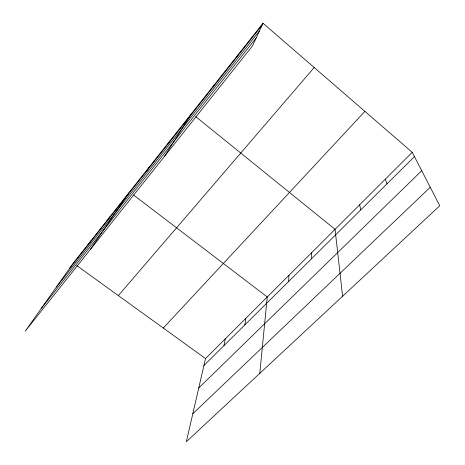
<?xml version="1.0" encoding="UTF-8"?>
<svg xmlns="http://www.w3.org/2000/svg" width="465" height="465" viewBox="0 0 465 465"><rect width="100%" height="100%" fill="white"/><g stroke="black" fill="none" stroke-linecap="round" stroke-linejoin="round"><path stroke-width="0.7" d="M288.689 281.401L288.928 275.356M259.79 373.366L267.265 296.966L133.502 194.986M244.875 324.872L245.846 318.333M223.985 345.594L225.281 338.846M412.257 152.328L205.53 358.55L186.349 441.75L439.756 205.774L412.257 152.328L263.004 23.25L73.313 263.074L25.244 331.167L252.419 46.023L263.004 23.25M236.772 57.143L238.103 54.73M212.581 87.705L214.365 84.74M164.476 156.403L191.714 113.384M167.505 144.662L170.068 140.75M146.469 171.236L149.364 166.918M90.35 249.449L129.549 191.975M106.514 221.729L109.996 216.69M87.525 245.718L91.268 240.37M69.337 268.7L262.167 25.052M56.422 286.992L259.4 31.004M41.53 308.092L256.122 38.06M118.354 295.595L314.195 67.524M163.285 328.046L364.909 111.373M203.932 365.49L414.466 156.612M198.747 387.967L421.714 170.707M192.806 413.74L430.235 187.273M76.806 265.596L205.53 358.55M195.649 116.564L335.067 229.332L342.6 296.252M385.369 179.153L386.996 183.867M359.66 204.798L360.759 209.895M311.509 252.832L311.678 258.592"/></g></svg>
